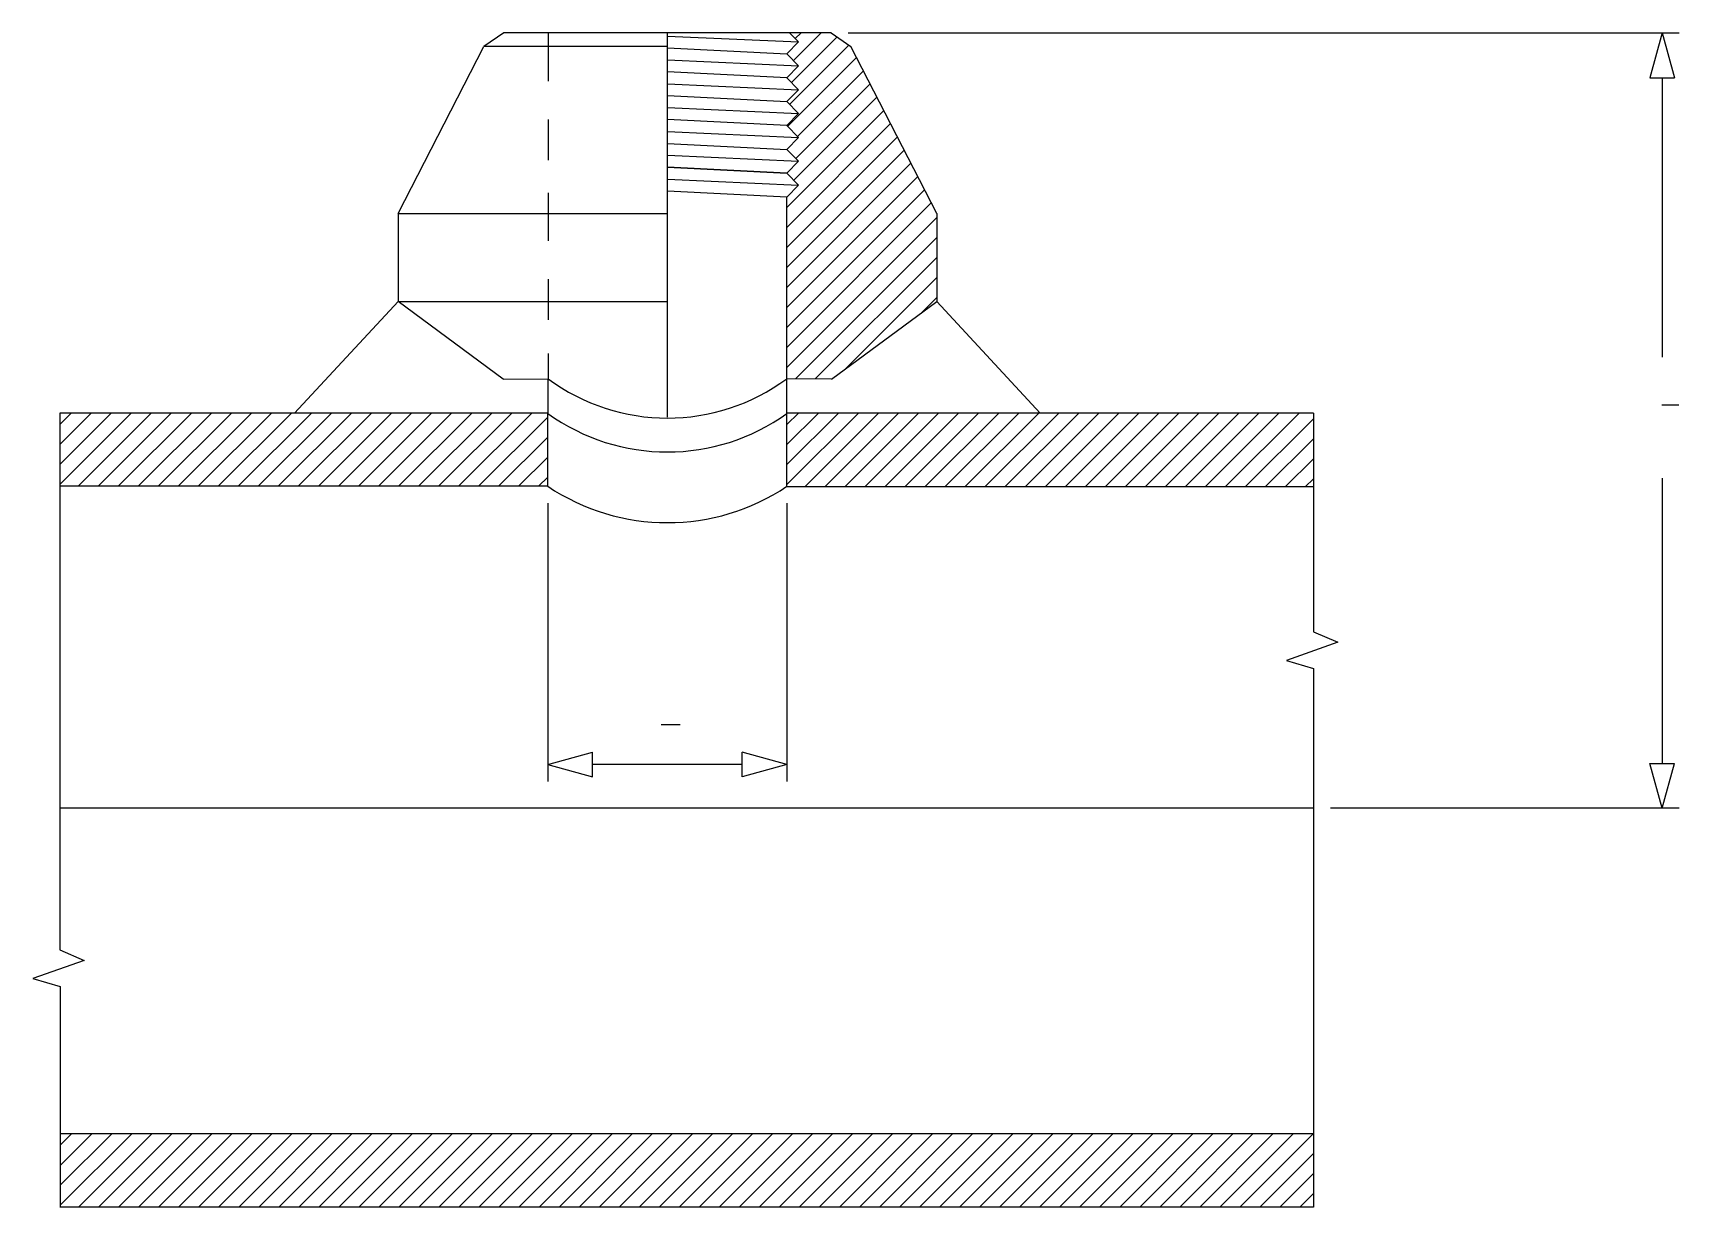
# Model space of a CAD drawing. Extents: x 522 to 1394, y 314 to 936.
import ezdxf

# ---------------------------------------------------------------- set-up
doc = ezdxf.new("R2010")
doc.units = 0
doc.header["$MEASUREMENT"] = 0
doc.layers.add('-1', color=7, linetype='CONTINUOUS')
doc.layers.add('1', color=7, linetype='CONTINUOUS')

msp = doc.modelspace()

# ---------------------------------------------------------------- linework, layer by layer
at = {"layer": '-1', "color": 3, "linetype": 'Continuous'}
for p, q in [((794.41, 548.33), (818.12, 554.89)), ((818.12, 541.78), (818.12, 554.89)), ((921.11, 548.33), (897.4, 554.89)), ((897.4, 541.78), (897.4, 554.89)), ((794.41, 548.33), (818.12, 541.78)), ((921.11, 548.33), (897.4, 541.78))]:
    msp.add_line(p, q, dxfattribs=at)
at = {"layer": '1', "color": 7, "linetype": 'Continuous'}
for p, q in [((771.03, 935.92), (760.53, 928.79)), ((944.47, 935.92), (771.03, 935.92)), ((794.54, 935.73), (794.54, 910.34)), ((927.26, 931.12), (922.46, 935.92)), ((944.47, 935.92), (954.96, 928.79)), ((715.06, 840.21), (760.53, 928.79)), ((857.75, 928.79), (760.53, 928.79)), ((857.75, 927.96), (920.94, 924.8)), ((920.94, 924.8), (927.26, 931.12)), ((927.26, 918.48), (920.94, 924.8)), ((1000.44, 840.21), (954.96, 928.79)), ((920.94, 912.16), (927.26, 918.48)), ((920.94, 912.16), (857.75, 915.32)), ((927.26, 905.84), (920.94, 912.16)), ((857.75, 902.68), (920.94, 899.52)), ((920.94, 899.52), (927.26, 905.84)), ((927.26, 893.2), (920.94, 899.52)), ((794.54, 890.03), (794.54, 868.45)), ((920.94, 886.88), (857.75, 890.04)), ((920.94, 886.88), (927.26, 893.2)), ((927.26, 880.56), (920.94, 886.88)), ((857.75, 877.4), (920.94, 874.24)), ((920.94, 874.24), (927.26, 880.56)), ((927.26, 867.92), (920.94, 874.24)), ((920.94, 861.6), (857.75, 864.76)), ((857.75, 864.76), (920.94, 861.6)), ((920.94, 861.6), (927.26, 867.92)), ((920.94, 861.6), (927.26, 867.92)), ((927.26, 855.28), (920.94, 861.6)), ((920.94, 848.96), (927.26, 855.28)), ((794.54, 851.15), (794.54, 825.76)), ((920.94, 848.96), (857.75, 852.12)), ((920.95, 752.68), (920.95, 848.96)), ((715.06, 840.21), (857.75, 840.21)), ((715.06, 840.21), (715.06, 793.54)), ((1000.44, 840.21), (1000.44, 793.54)), ((794.54, 805.45), (794.54, 783.87)), ((715.06, 793.54), (857.75, 793.54)), ((770.83, 752.52), (715.06, 793.54)), ((944.67, 752.52), (1000.44, 793.54)), ((794.54, 766.1), (794.54, 752.68)), ((770.83, 752.52), (794.54, 752.68)), ((944.67, 752.52), (920.95, 752.68)), ((535.86, 734.49), (535.99, 450.05)), ((794.41, 734.49), (535.86, 734.49)), ((794.41, 695.7), (794.41, 734.49)), ((1199.99, 734.49), (921.11, 734.49)), ((921.11, 695.7), (921.11, 734.49)), ((1199.99, 734.49), (1199.99, 618.56)), ((794.41, 695.7), (535.89, 695.7)), ((1199.99, 695.4), (920.99, 695.4)), ((1212.85, 613.05), (1185.65, 603.45)), ((1199.99, 618.56), (1212.85, 613.05)), ((1185.65, 603.45), (1199.99, 599.15)), ((1199.99, 599.15), (1199.99, 313.82)), ((535.99, 450.05), (548.85, 444.54)), ((548.85, 444.54), (521.65, 434.94)), ((521.65, 434.94), (536.01, 430.63)), ((536.01, 430.63), (536.12, 313.82)), ((1199.99, 352.62), (535.86, 352.62)), ((1200.01, 313.82), (535.88, 313.82))]:
    msp.add_line(p, q, dxfattribs=at)
at = {"layer": '1', "color": 4, "linetype": 'Continuous'}
for p, q in [((857.75, 732.35), (857.75, 935.92)), ((857.75, 934.28), (927.26, 931.12)), ((923.47, 909.64), (947.61, 933.78)), ((924.48, 921.26), (939.15, 935.92)), ((925.5, 932.88), (928.54, 935.92)), ((922.45, 898.01), (953.93, 929.49)), ((857.75, 921.64), (927.26, 918.48)), ((921.43, 886.39), (957.97, 922.93)), ((926.74, 881.09), (961.57, 915.92)), ((857.75, 909), (927.26, 905.84)), ((925.72, 869.46), (965.17, 908.91)), ((924.7, 857.84), (968.77, 901.9)), ((857.75, 896.36), (927.26, 893.2)), ((920.95, 843.48), (972.36, 894.89)), ((857.75, 883.72), (927.26, 880.56)), ((920.95, 832.88), (975.96, 887.89)), ((920.95, 822.27), (979.56, 880.88)), ((920.95, 811.66), (983.16, 873.87)), ((857.75, 871.08), (927.26, 867.92)), ((920.95, 801.06), (986.76, 866.86)), ((857.75, 858.44), (927.26, 855.28)), ((920.95, 790.45), (990.35, 859.85)), ((920.95, 779.84), (993.95, 852.84)), ((920.95, 769.24), (997.55, 845.83)), ((920.95, 758.63), (1000.44, 838.11)), ((925.58, 752.65), (1000.44, 827.51)), ((936.11, 752.58), (1000.44, 816.9)), ((952.2, 758.06), (1000.44, 806.29)), ((992.32, 787.57), (1000.44, 795.69)), ((715.06, 793.54), (660.29, 734.49)), ((1000.44, 793.54), (1055.2, 734.49)), ((794.54, 734.21), (794.54, 752.68)), ((920.96, 734.2), (920.96, 752.67)), ((535.86, 728.42), (541.94, 734.49)), ((535.87, 717.82), (552.54, 734.49)), ((535.87, 707.22), (563.15, 734.49)), ((535.88, 696.62), (573.76, 734.49)), ((545.57, 695.7), (584.36, 734.49)), ((556.18, 695.7), (594.97, 734.49)), ((566.78, 695.7), (605.58, 734.49)), ((577.39, 695.7), (616.18, 734.49)), ((588, 695.7), (626.79, 734.49)), ((598.6, 695.7), (637.4, 734.49)), ((609.21, 695.7), (648, 734.49)), ((619.82, 695.7), (658.61, 734.49)), ((630.42, 695.7), (669.22, 734.49)), ((641.03, 695.7), (679.82, 734.49)), ((651.64, 695.7), (690.43, 734.49)), ((662.24, 695.7), (701.04, 734.49)), ((672.85, 695.7), (711.64, 734.49)), ((683.46, 695.7), (722.25, 734.49)), ((694.06, 695.7), (732.86, 734.49)), ((704.67, 695.7), (743.46, 734.49)), ((715.28, 695.7), (754.07, 734.49)), ((725.88, 695.7), (764.68, 734.49)), ((736.49, 695.7), (775.28, 734.49)), ((747.1, 695.7), (785.89, 734.49)), ((921.11, 728.42), (927.19, 734.49)), ((921.11, 717.81), (937.79, 734.49)), ((921.11, 707.2), (948.4, 734.49)), ((921.11, 696.6), (959.01, 734.49)), ((930.52, 695.4), (969.61, 734.49)), ((941.13, 695.4), (980.22, 734.49)), ((951.73, 695.4), (990.82, 734.49)), ((962.34, 695.4), (1001.43, 734.49)), ((972.95, 695.4), (1012.04, 734.49)), ((983.55, 695.4), (1022.64, 734.49)), ((994.16, 695.4), (1033.25, 734.49)), ((1004.77, 695.4), (1043.86, 734.49)), ((1015.37, 695.4), (1054.46, 734.49)), ((1025.98, 695.4), (1065.07, 734.49)), ((1036.59, 695.4), (1075.68, 734.49)), ((1047.19, 695.4), (1086.28, 734.49)), ((1057.8, 695.4), (1096.89, 734.49)), ((1068.41, 695.4), (1107.5, 734.49)), ((1079.01, 695.4), (1118.1, 734.49)), ((1089.62, 695.4), (1128.71, 734.49)), ((1100.23, 695.4), (1139.32, 734.49)), ((1110.83, 695.4), (1149.92, 734.49)), ((1121.44, 695.4), (1160.53, 734.49)), ((1132.05, 695.4), (1171.14, 734.49)), ((1142.65, 695.4), (1181.74, 734.49)), ((1153.26, 695.4), (1192.35, 734.49)), ((757.7, 695.7), (794.41, 732.41)), ((1163.87, 695.4), (1199.99, 731.53)), ((768.31, 695.7), (794.41, 721.8)), ((1174.47, 695.4), (1199.99, 720.92)), ((778.92, 695.7), (794.41, 711.19)), ((1185.08, 695.4), (1199.99, 710.32)), ((789.52, 695.7), (794.41, 700.59)), ((1195.69, 695.4), (1199.99, 699.71)), ((1199.99, 525.12), (535.86, 525.12)), ((536.09, 346.54), (542.16, 352.62)), ((536.09, 335.94), (552.77, 352.62)), ((536.11, 325.35), (563.38, 352.62)), ((536.12, 314.76), (573.98, 352.62)), ((545.8, 313.82), (584.59, 352.62)), ((556.4, 313.82), (595.2, 352.62)), ((567.01, 313.82), (605.8, 352.62)), ((577.62, 313.82), (616.41, 352.62)), ((588.22, 313.82), (627.02, 352.62)), ((598.83, 313.82), (637.62, 352.62)), ((609.44, 313.82), (648.23, 352.62)), ((620.04, 313.82), (658.84, 352.62)), ((630.65, 313.82), (669.44, 352.62)), ((641.26, 313.82), (680.05, 352.62)), ((651.86, 313.82), (690.66, 352.62)), ((662.47, 313.82), (701.26, 352.62)), ((673.08, 313.82), (711.87, 352.62)), ((683.68, 313.82), (722.47, 352.62)), ((694.29, 313.82), (733.08, 352.62)), ((704.89, 313.82), (743.69, 352.62)), ((715.5, 313.82), (754.29, 352.62)), ((726.11, 313.82), (764.9, 352.62)), ((736.71, 313.82), (775.51, 352.62)), ((747.32, 313.82), (786.11, 352.62)), ((757.93, 313.82), (796.72, 352.62)), ((768.53, 313.82), (807.33, 352.62)), ((779.14, 313.82), (817.93, 352.62)), ((789.75, 313.82), (828.54, 352.62)), ((800.35, 313.82), (839.15, 352.62)), ((810.96, 313.82), (849.75, 352.62)), ((821.57, 313.82), (860.36, 352.62)), ((832.17, 313.82), (870.97, 352.62)), ((842.78, 313.82), (881.57, 352.62)), ((853.39, 313.82), (892.18, 352.62)), ((863.99, 313.82), (902.79, 352.62)), ((874.6, 313.82), (913.39, 352.62)), ((885.21, 313.82), (924, 352.62)), ((895.81, 313.82), (934.61, 352.62)), ((906.42, 313.82), (945.21, 352.62)), ((917.03, 313.82), (955.82, 352.62)), ((927.63, 313.82), (966.43, 352.62)), ((938.24, 313.82), (977.03, 352.62)), ((948.85, 313.82), (987.64, 352.62)), ((959.45, 313.82), (998.25, 352.62)), ((970.06, 313.82), (1008.85, 352.62)), ((980.67, 313.82), (1019.46, 352.62)), ((991.27, 313.82), (1030.07, 352.62)), ((1001.88, 313.82), (1040.67, 352.62)), ((1012.49, 313.82), (1051.28, 352.62)), ((1023.09, 313.82), (1061.89, 352.62)), ((1033.7, 313.82), (1072.49, 352.62)), ((1044.31, 313.82), (1083.1, 352.62)), ((1054.91, 313.82), (1093.71, 352.62)), ((1065.52, 313.82), (1104.31, 352.62)), ((1076.13, 313.82), (1114.92, 352.62)), ((1086.73, 313.82), (1125.53, 352.62)), ((1097.34, 313.82), (1136.13, 352.62)), ((1107.95, 313.82), (1146.74, 352.62)), ((1118.55, 313.82), (1157.35, 352.62)), ((1129.16, 313.82), (1167.95, 352.62)), ((1139.77, 313.82), (1178.56, 352.62)), ((1150.37, 313.82), (1189.17, 352.62)), ((1160.98, 313.82), (1199.77, 352.62)), ((1171.59, 313.82), (1199.99, 342.23)), ((1182.19, 313.82), (1199.99, 331.62)), ((1192.8, 313.82), (1199.99, 321.02))]:
    msp.add_line(p, q, dxfattribs=at)
at = {"layer": '1', "color": 3, "linetype": 'Continuous'}
for p, q in [((953.47, 935.92), (1393.68, 935.92)), ((1384.68, 935.92), (1378.12, 912.21)), ((1384.68, 935.92), (1391.23, 912.21)), ((1378.12, 912.21), (1391.23, 912.21)), ((1384.68, 912.21), (1384.68, 764.05)), ((1384.68, 700.05), (1384.68, 548.83)), ((794.41, 686.7), (794.41, 539.33)), ((921.11, 686.7), (921.11, 539.33)), ((897.4, 548.33), (818.12, 548.33)), ((1384.68, 525.12), (1378.12, 548.83)), ((1378.12, 548.83), (1391.23, 548.83)), ((1384.68, 525.12), (1391.23, 548.83)), ((1393.68, 525.12), (1208.99, 525.12))]:
    msp.add_line(p, q, dxfattribs=at)
at = {"layer": '1', "color": 5, "linetype": 'Continuous'}
for p, q in [((1384.59, 738.92), (1393.59, 738.92)), ((854.47, 569.54), (864.47, 569.54))]:
    msp.add_line(p, q, dxfattribs=at)
at = {"layer": '1', "color": 7, "linetype": 'Continuous'}
for centre, radius, start, end in [((857.76, 838.19), 106.34, 233.52741, 306.46745), ((857.76, 822.47), 108.57, 234.30189, 305.69811), ((857.76, 790.31), 113.86, 236.19315, 303.80685)]:
    msp.add_arc(centre, radius, start, end, dxfattribs=at)

doc.saveas('drawing.dxf')
